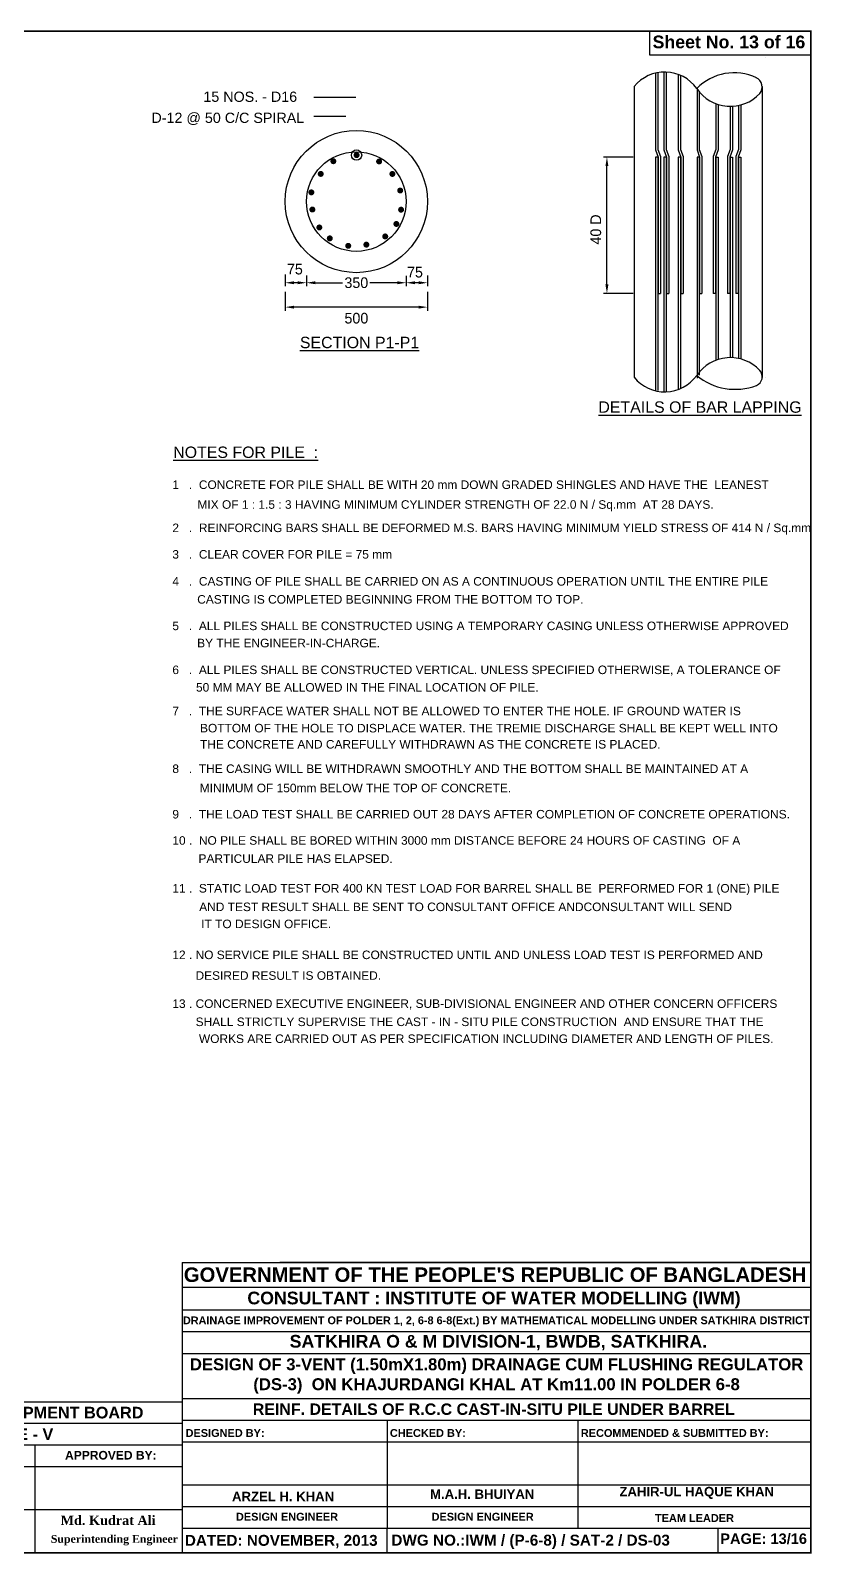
# Model space of a CAD drawing. Extents: x -377620 to 406987, y -326460 to -226264.
# Drawn here: x -78437 to -56480, y -326062 to -283234 of the extents above; entities that cross this region are included whole.
import ezdxf

# ---------------------------------------------------------------- set-up
doc = ezdxf.new("R2010")
doc.units = 0
doc.header["$LTSCALE"] = 300
doc.header["$MEASUREMENT"] = 0
doc.layers.get('0').update_dxf_attribs({"linetype": 'CONTINUOUS'})
doc.layers.get('DEFPOINTS').update_dxf_attribs({"linetype": 'CONTINUOUS'})
doc.layers.add('Left Bank Profile', color=7, linetype='CONTINUOUS', lineweight=25)
doc.layers.add('LINE', color=7, linetype='CONTINUOUS')
doc.styles.add('Arial-20', font='arial.ttf')
doc.dimstyles.new('3', dxfattribs={"dimtxt": 225, "dimasz": 350, "dimexe": 100, "dimexo": 25, "dimgap": 9, "dimtad": 0, "dimdec": 0, "dimzin": 0, "dimdsep": 46, "dimtxsty": 'Standard', "dimcen": 0, "dimclrd": 5, "dimclre": 6, "dimclrt": 256, "dimadec": 0, "dimazin": 0, "dimtfac": 1, "dimtdec": 0, "dimtofl": 0, "dimtmove": 2, "dimatfit": 3, "dimfxl": 1, "dimtolj": 1, "dimtzin": 0, "dimarcsym": 0})

# ---------------------------------------------------------------- blocks, each defined once
blk = doc.blocks.new('*D567')
at = {"layer": 'DEFPOINTS', "color": 0}
for p in [(-62232, -286793), (-61467, -286793), (-61467, -290627)]:
    blk.add_point(p, dxfattribs=at)
at = {"layer": 'LINE', "color": 7, "lineweight": -2}
for p, q in [((-61492, -286793), (-62332, -286793)), ((-62232, -290377), (-62232, -287043)), ((-61492, -290627), (-62332, -290627))]:
    blk.add_line(p, q, dxfattribs=at)
at = {"layer": 'LINE', "color": 7}
for points in [[(-62274, -287043), (-62191, -287043), (-62232, -286793)], [(-62274, -290377), (-62191, -290377), (-62232, -290627)]]:
    blk.add_solid(points, dxfattribs=at)
at = {"layer": 'LINE', "color": 7, "insert": (-62544, -288830), "char_height": 300, "attachment_point": 5, "rotation": 90}
blk.add_mtext('\\A1;40 D', dxfattribs=at)
blk = doc.blocks.new('*D568')
at = {"layer": 'DEFPOINTS', "color": 0}
for p in [(-70677, -290096), (-70677, -290328), (-67877, -290108)]:
    blk.add_point(p, dxfattribs=at)
at = {"layer": 'LINE', "color": 7, "lineweight": -2}
for p, q in [((-70677, -290121), (-70677, -290428)), ((-70427, -290328), (-69661, -290328)), ((-68127, -290328), (-68893, -290328)), ((-67877, -290133), (-67877, -290428))]:
    blk.add_line(p, q, dxfattribs=at)
at = {"layer": 'LINE', "color": 7}
for points in [[(-70427, -290286), (-70427, -290369), (-70677, -290328)], [(-68127, -290286), (-68127, -290369), (-67877, -290328)]]:
    blk.add_solid(points, dxfattribs=at)
at = {"layer": 'LINE', "color": 7, "insert": (-69277, -290328), "char_height": 300, "attachment_point": 5}
blk.add_mtext('\\A1;350', dxfattribs=at)
blk = doc.blocks.new('*D569')
at = {"layer": 'DEFPOINTS', "color": 0}
for p in [(-71277, -290071), (-71277, -290328), (-70677, -290096)]:
    blk.add_point(p, dxfattribs=at)
at = {"layer": 'LINE', "color": 7, "lineweight": -2}
for p, q in [((-71277, -290096), (-71277, -290428)), ((-70927, -290328), (-71027, -290328)), ((-70677, -290121), (-70677, -290428))]:
    blk.add_line(p, q, dxfattribs=at)
at = {"layer": 'LINE', "color": 7}
for points in [[(-71027, -290286), (-71027, -290369), (-71277, -290328)], [(-70927, -290286), (-70927, -290369), (-70677, -290328)]]:
    blk.add_solid(points, dxfattribs=at)
at = {"layer": 'LINE', "color": 7, "insert": (-71004, -289947), "char_height": 300, "attachment_point": 5}
blk.add_mtext('\\A1;75', dxfattribs=at)
blk = doc.blocks.new('*D570')
at = {"layer": 'DEFPOINTS', "color": 0}
for p in [(-67877, -290108), (-67877, -290328), (-67277, -290096)]:
    blk.add_point(p, dxfattribs=at)
at = {"layer": 'LINE', "color": 7, "lineweight": -2}
for p, q in [((-67877, -290133), (-67877, -290428)), ((-67527, -290328), (-67627, -290328)), ((-67277, -290121), (-67277, -290428))]:
    blk.add_line(p, q, dxfattribs=at)
at = {"layer": 'LINE', "color": 7}
for points in [[(-67627, -290286), (-67627, -290369), (-67877, -290328)], [(-67527, -290286), (-67527, -290369), (-67277, -290328)]]:
    blk.add_solid(points, dxfattribs=at)
at = {"layer": 'LINE', "color": 7, "insert": (-67628, -290032), "char_height": 300, "attachment_point": 5}
blk.add_mtext('\\A1;75', dxfattribs=at)
blk = doc.blocks.new('*D571')
at = {"layer": 'DEFPOINTS', "color": 0}
for p in [(-71277, -290562), (-67277, -290562), (-71277, -291014)]:
    blk.add_point(p, dxfattribs=at)
at = {"layer": 'LINE', "color": 7, "lineweight": -2}
for p, q in [((-71277, -290587), (-71277, -291114)), ((-67277, -290587), (-67277, -291114)), ((-67527, -291014), (-71027, -291014))]:
    blk.add_line(p, q, dxfattribs=at)
at = {"layer": 'LINE', "color": 7}
for points in [[(-71027, -290973), (-71027, -291056), (-71277, -291014)], [(-67527, -290973), (-67527, -291056), (-67277, -291014)]]:
    blk.add_solid(points, dxfattribs=at)
at = {"layer": 'LINE', "color": 7, "insert": (-69275, -291326), "char_height": 300, "attachment_point": 5}
blk.add_mtext('\\A1;500', dxfattribs=at)

msp = doc.modelspace()

# ---------------------------------------------------------------- linework, layer by layer
at = {"layer": 'LINE', "color": 7}
for p, q in [((-60867.1168, -284433.2922), (-60867.1168, -286592.7663)), ((-60803.1168, -284419.7746), (-60803.1168, -286581.4943)), ((-60628.1093, -284402.4062), (-60628.1093, -286592.7663)), ((-60564.1093, -284403.0255), (-60564.1093, -286581.4943)), ((-60226.7466, -284469.5943), (-60226.7466, -286592.7663)), ((-60162.7466, -284495.3211), (-60162.7466, -286581.4943)), ((-69290.3688, -285114.6753), (-70475.0949, -285114.6753)), ((-61467.1168, -284813.5585), (-61467.1168, -292986.0711)), ((-59699.1168, -284877.0975), (-59699.1168, -286592.7663)), ((-59635.1168, -284960.8484), (-59635.1168, -286581.4943)), ((-57867.1168, -284813.4031), (-57867.1168, -292993.1985)), ((-69575.6347, -285649.8904), (-70475.0949, -285649.8904)), ((-59171.487, -285291.3545), (-59171.487, -286581.4943)), ((-59107.487, -285313.7671), (-59107.487, -286592.7663)), ((-58770.1243, -285367.0139), (-58770.1243, -286581.4943)), ((-58706.1243, -285365.5993), (-58706.1243, -286592.7663)), ((-58531.1168, -285343.1173), (-58531.1168, -286581.4943)), ((-58467.1168, -285327.8477), (-58467.1168, -286592.7663)), ((-60867.1168, -286592.7663), (-60794.3426, -286792.956)), ((-60867.1168, -286792.956), (-60867.1168, -293361.3352)), ((-60803.1168, -286792.956), (-60867.1168, -286792.956)), ((-60803.1168, -286581.4943), (-60730.3426, -286781.6841)), ((-60803.1168, -286792.956), (-60803.1168, -293361.3352)), ((-60794.3426, -286792.956), (-60794.3426, -290627.188)), ((-60730.3426, -286781.6841), (-60730.3426, -290627.188)), ((-60628.1093, -286592.7663), (-60555.3351, -286792.956)), ((-60628.1093, -286792.956), (-60628.1093, -293396.9271)), ((-60564.1093, -286792.956), (-60628.1093, -286792.956)), ((-60564.1093, -286581.4943), (-60491.3351, -286781.6841)), ((-60564.1093, -286792.956), (-60564.1093, -293396.6041)), ((-60555.3351, -286792.956), (-60555.3351, -290627.188)), ((-60491.3351, -286781.6841), (-60491.3351, -290627.188)), ((-60226.7466, -286592.7663), (-60153.9724, -286792.956)), ((-60226.7466, -286792.956), (-60226.7466, -293324.6776)), ((-60162.7466, -286792.956), (-60226.7466, -286792.956)), ((-60162.7466, -286581.4943), (-60089.9724, -286781.6841)), ((-60162.7466, -286792.956), (-60162.7466, -293296.2442)), ((-60153.9724, -286792.956), (-60153.9724, -290627.188)), ((-60089.9724, -286781.6841), (-60089.9724, -290627.188)), ((-59699.1168, -286592.7663), (-59626.3426, -286792.956)), ((-59699.1168, -286792.956), (-59699.1168, -293013.4035)), ((-59635.1168, -286792.956), (-59699.1168, -286792.956)), ((-59635.1168, -286581.4943), (-59562.3426, -286781.6841)), ((-59635.1168, -286792.956), (-59635.1168, -292929.6527)), ((-59626.3426, -286792.956), (-59626.3426, -290627.188)), ((-59562.3426, -286781.6841), (-59562.3426, -290627.188)), ((-59171.487, -286581.4943), (-59244.2612, -286781.6841)), ((-59244.2612, -286781.6841), (-59244.2612, -290627.188)), ((-59107.487, -286592.7663), (-59180.2612, -286792.956)), ((-59180.2612, -286792.956), (-59180.2612, -290627.188)), ((-59171.487, -286792.956), (-59171.487, -292508.2751)), ((-59171.487, -286792.956), (-59107.487, -286792.956)), ((-59107.487, -286792.956), (-59107.487, -292485.8625)), ((-58770.1243, -286581.4943), (-58842.8986, -286781.6841)), ((-58842.8986, -286781.6841), (-58842.8986, -290627.188)), ((-58706.1243, -286592.7663), (-58778.8986, -286792.956)), ((-58778.8986, -286792.956), (-58778.8986, -290627.188)), ((-58770.1243, -286792.956), (-58770.1243, -292432.6157)), ((-58770.1243, -286792.956), (-58706.1243, -286792.956)), ((-58706.1243, -286792.956), (-58706.1243, -292434.0303)), ((-58531.1168, -286581.4943), (-58603.8911, -286781.6841)), ((-58603.8911, -286781.6841), (-58603.8911, -290627.188)), ((-58467.1168, -286592.7663), (-58539.8911, -286792.956)), ((-58539.8911, -286792.956), (-58539.8911, -290627.188)), ((-58531.1168, -286792.956), (-58531.1168, -292456.5123)), ((-58531.1168, -286792.956), (-58467.1168, -286792.956)), ((-58467.1168, -286792.956), (-58467.1168, -292471.7819)), ((-60794.3426, -290627.188), (-60730.3426, -290627.188)), ((-60555.3351, -290627.188), (-60491.3351, -290627.188)), ((-60153.9724, -290627.188), (-60089.9724, -290627.188)), ((-59626.3426, -290627.188), (-59562.3426, -290627.188)), ((-59180.2612, -290627.188), (-59244.2612, -290627.188)), ((-58778.8986, -290627.188), (-58842.8986, -290627.188)), ((-58539.8911, -290627.188), (-58603.8911, -290627.188)), ((-56501.8, -317873.8736), (-56501.8, -326040.82))]:
    msp.add_line(p, q, dxfattribs=at)
at = {"layer": 'LINE', "color": 7, "lineweight": 40, "const_width": 42.8247}
msp.add_lwpolyline([(-117007, -326040.82), (-56501.8, -326040.82), (-56501.8, -283255), (-117007, -283255)], close=True, dxfattribs=at)
at = {"layer": 'LINE'}
msp.add_lwpolyline([(-56501.8, -283255), (-61035.8, -283255), (-61035.8, -283920), (-56501.8, -283920)], close=True, dxfattribs=at)
at = {"layer": 'LINE', "color": 7, "flags": 128}
for points in [[(-69290.3688, -286568.8851, 0, 95.9321, 0), (-69290.3688, -286389.0034, 0, 0, 0), (-69290.3688, -285114.6753, 0, 0, 0)], [(-69575.6347, -286666.5994, 0, 95.9321, 0), (-69575.6347, -286486.7177, 0, 0, 0), (-69575.6347, -285649.8904, 0, 0, 0)]]:
    msp.add_lwpolyline(points, format="xyseb", dxfattribs=at)
at = {"layer": 'LINE', "color": 7, "const_width": 83.5484, "flags": 128}
for points in [[(-69886.4072, -286889.275, -1), (-69958.7623, -286931.0492, -1)], [(-69227.1371, -286739.4667, -1), (-69310.6855, -286739.4667, -1)], [(-68637.345, -286875.4966, -1), (-68637.345, -286959.045, -1)], [(-70277.345, -287225.4966, -1), (-70277.345, -287309.045, -1)], [(-68262.345, -287226.4966, -1), (-68262.345, -287310.045, -1)], [(-70540.345, -287744.4966, -1), (-70540.345, -287828.045, -1)], [(-68043.345, -287692.4966, -1), (-68043.345, -287776.045, -1)], [(-70533.5367, -288232.7667, -1), (-70491.7625, -288305.1218, -1)], [(-68018.345, -288231.4966, -1), (-68018.345, -288315.045, -1)], [(-68150.345, -288632.4966, -1), (-68150.345, -288716.045, -1)], [(-70337.5367, -288736.7667, -1), (-70295.7625, -288809.1218, -1)], [(-70043.5367, -289043.7667, -1), (-70001.7625, -289116.1218, -1)], [(-68464.345, -288983.4966, -1), (-68464.345, -289067.045, -1)], [(-69525.5367, -289253.7667, -1), (-69483.7625, -289326.1218, -1)], [(-69036.3151, -289256.7045, -1), (-68952.7667, -289256.7045, -1)]]:
    msp.add_lwpolyline(points, format="xyb", close=True, dxfattribs=at)
at = {"layer": 'LINE', "color": 7}
for points in [[(-74174.1997, -317873.8736), (-56501.8, -317873.8736)], [(-74174.1997, -317873.8736), (-74174.1997, -326040.82)], [(-56501.8, -317873.8736), (-71425.7645, -317873.8736)], [(-56501.8, -317873.8736), (-71425.7645, -317873.8736)], [(-74174.1997, -318570.9081), (-56501.8, -318570.9081)], [(-74174.1997, -319213.2417), (-56501.8, -319213.2417)], [(-74174.1997, -319820.1865), (-56501.8, -319820.1865)], [(-74174.1997, -320435.4297), (-56501.8, -320435.4297)], [(-87204.6747, -321792.2065), (-74174.1997, -321792.2065)], [(-74174.1997, -321704.7905), (-56501.8, -321704.7905)], [(-87204.6747, -322399.1513), (-74174.1997, -322399.1513)], [(-74174.1997, -322311.7353), (-56501.8, -322311.7353)], [(-68411.2079, -322311.7353), (-68411.2079, -325346.4592)], [(-63047.2079, -322311.7353), (-63047.2079, -325346.4592)], [(-74174.1997, -322918.6801), (-56501.8, -322918.6801)], [(-87204.6747, -323006.0961), (-74174.1997, -323006.0961)], [(-78302.5193, -326040.82), (-78302.5193, -323006.0961)], [(-87204.6747, -323613.0409), (-74174.1997, -323613.0409)], [(-74174.1997, -324132.5697), (-56501.8, -324132.5697)], [(-87204.6747, -324826.9304), (-74174.1997, -324826.9304)], [(-74174.1997, -324739.5145), (-56501.8, -324739.5145)], [(-74174.1997, -325346.4592), (-56501.8, -325346.4592)], [(-68411.2079, -326040.82), (-68411.2079, -325346.4592)], [(-59106.255, -326040.82), (-59106.255, -325346.4592)]]:
    msp.add_lwpolyline(points, dxfattribs=at)
for centre, radius in [((-69277.2261, -288044.5856), 2000), ((-69277.2261, -288044.5856), 1400), ((-69270.9358, -286737.1095), 144.8884)]:
    msp.add_circle(centre, radius, dxfattribs=at)
for centre, radius, start, end in [((-58763.2794, -283406.2861), 1138.7484, 329.0412438, 329.07629497), ((-60606.7999, -285507.5167), 1105.3159, 35.50189874, 141.10928227), ((-58658.8817, -285891.0274), 1466.2633, 64.44809944, 135.62679124), ((-58153.2353, -284824.9199), 286.3501, 320.90066665, 65.53319546), ((-58763.2794, -284228.2861), 1138.7484, 214.03402435, 316.95865575), ((-58763.2794, -293571.3435), 1138.7484, 43.04134425, 145.96597565), ((-60606.7999, -292292.1129), 1105.3159, 218.89071773, 324.49810126), ((-58626.8198, -291637.591), 1687.4242, 230.19956151, 290.85047954), ((-58134.1083, -292969.1006), 268.08, 293.73268262, 40.7473414), ((-58763.2794, -293571.3435), 1138.7484, 30.92370503, 30.9587562)]:
    msp.add_arc(centre, radius, start, end, dxfattribs=at)

# ---------------------------------------------------------------- texts
at = {"insert": (-57505.2176, -305633.8742), "char_height": 7.2, "attachment_point": 1}
msp.add_mtext('\\A1;', dxfattribs=at)
at = {"layer": 'Left Bank Profile'}
for s, insert, char_height, width, attachment_point in [('{\\fArial|b1|i0|c0|p34;DESIGN OF 3-VENT (1.50mX1.80m) DRAINAGE CUM FLUSHING REGULATOR  (DS-3)  ON KHAJURDANGI KHAL AT Km11.00 IN POLDER 6-8}', (-65334.3986, -321569.8883), 335.636531, 17395.981535, 8), ('{\\fArial|b1|i0|c0|p34;ARZEL H. KHAN}', (-71336.1822, -324589.778), 264.093644, 27152.56831, 8), ('{\\fArial|b1|i0|c0|p34;DWG NO.:IWM / (P-6-8) / SAT-2 / DS-03}', (-68290.2877, -325531.8636), 307.533087, 31309.311232, 1)]:
    msp.add_mtext(s, dxfattribs=dict(at, insert=insert, char_height=char_height, width=width, attachment_point=attachment_point))
at = {"layer": 'LINE', "color": 7, "style": 'Arial-20'}
for s, height, p in [('15 NOS. - D16', 287.796303, (-73576.8846, -285241.0606)), ('D-12 @ 50 C/C SPIRAL', 287.796303, (-75036.8668, -285833.8756)), ('%%UNOTES FOR PILE  :', 320, (-74423.8791, -295254.3173)), ('1   .  CONCRETE FOR PILE SHALL BE WITH 20 mm DOWN GRADED SHINGLES AND HAVE THE  LEANEST ', 240, (-74448.2321, -296126.7181)), ('  MIX OF 1 : 1.5 : 3 HAVING MINIMUM CYLINDER STRENGTH OF 22.0 N / Sq.mm  AT 28 DAYS.', 240, (-73929.2321, -296683.7181)), ('2   .  REINFORCING BARS SHALL BE DEFORMED M.S. BARS HAVING MINIMUM YIELD STRESS OF 414 N / Sq.mm', 240, (-74448.2321, -297339.6916)), ('3   .  CLEAR COVER FOR PILE = 75 mm', 240, (-74448.2321, -298085.3966)), ('4   .  CASTING OF PILE SHALL BE CARRIED ON AS A CONTINUOUS OPERATION UNTIL THE ENTIRE PILE ', 240, (-74448.2321, -298843.4885)), (' CASTING IS COMPLETED BEGINNING FROM THE BOTTOM TO TOP.', 240, (-73843.2321, -299351.4885)), ('5   .  ALL PILES SHALL BE CONSTRUCTED USING A TEMPORARY CASING UNLESS OTHERWISE APPROVED ', 240, (-74448.2321, -300096.5543)), (' BY THE ENGINEER-IN-CHARGE.', 240, (-73844.2321, -300579.5543)), ('6   .  ALL PILES SHALL BE CONSTRUCTED VERTICAL. UNLESS SPECIFIED OTHERWISE, A TOLERANCE OF ', 240, (-74448.2321, -301332.3123)), (' 50 MM MAY BE ALLOWED IN THE FINAL LOCATION OF PILE.', 240, (-73876.2321, -301825.3123)), ('7   .  THE SURFACE WATER SHALL NOT BE ALLOWED TO ENTER THE HOLE. IF GROUND WATER IS ', 240, (-74448.2321, -302489.7384)), ('BOTTOM OF THE HOLE TO DISPLACE WATER. THE TREMIE DISCHARGE SHALL BE KEPT WELL INTO', 240, (-73671.1715, -302972.1026)), ('THE CONCRETE AND CAREFULLY WITHDRAWN AS THE CONCRETE IS PLACED.', 240, (-73671.1715, -303426.1026)), ('8   .  THE CASING WILL BE WITHDRAWN SMOOTHLY AND THE BOTTOM SHALL BE MAINTAINED AT A ', 240, (-74448.2321, -304113.9474)), (' MINIMUM OF 150mm BELOW THE TOP OF CONCRETE.', 240, (-73771.2321, -304654.9474)), ('9   .  THE LOAD TEST SHALL BE CARRIED OUT 28 DAYS AFTER COMPLETION OF CONCRETE OPERATIONS.', 240, (-74448.2321, -305392.419)), ('10 .  NO PILE SHALL BE BORED WITHIN 3000 mm DISTANCE BEFORE 24 HOURS OF CASTING  OF A ', 240, (-74448.2321, -306130.819)), ('PARTICULAR PILE HAS ELAPSED. ', 240, (-73713.2321, -306639.819)), ('11 .  STATIC LOAD TEST FOR 400 KN TEST LOAD FOR BARREL SHALL BE  PERFORMED FOR 1 (ONE) PILE ', 240, (-74448.2321, -307475.3435)), ('AND TEST RESULT SHALL BE SENT TO CONSULTANT OFFICE ANDCONSULTANT WILL SEND ', 240, (-73693.1715, -307997.3841)), (' IT TO DESIGN OFFICE.', 240, (-73730.1715, -308476.3841)), ('12 . NO SERVICE PILE SHALL BE CONSTRUCTED UNTIL AND UNLESS LOAD TEST IS PERFORMED AND ', 240, (-74448.2321, -309347.0561)), (' DESIRED RESULT IS OBTAINED.', 240, (-73890.2321, -309929.0561)), ('13 . CONCERNED EXECUTIVE ENGINEER, SUB-DIVISIONAL ENGINEER AND OTHER CONCERN OFFICERS ', 240, (-74448.2321, -310719.5648)), ('SHALL STRICTLY SUPERVISE THE CAST - IN - SITU PILE CONSTRUCTION  AND ENSURE THAT THE ', 240, (-73794.0377, -311229.8988)), (' WORKS ARE CARRIED OUT AS PER SPECIFICATION INCLUDING DIAMETER AND LENGTH OF PILES.', 240, (-73794.0377, -311705.8988))]:
    msp.add_text(s, height=height, dxfattribs=at).set_placement(p)
at = {"layer": 'LINE', "color": 7}
for s, insert, char_height, width, attachment_point in [('{\\fArial|b1|i0|c0|p34;Sheet No. 13 of 16}', (-58802.5108, -283740.0576), 356.60793, 18855.950215, 8), ("{\\fArial|b1|i0|c0|p34;\\H0.8x;GOVERNMENT OF THE PEOPLE'S REPUBLIC OF BANGLADESH}", (-65376.0141, -318430.7937), 509.4399, 18855.950215, 8), ('{\\fArial|b1|i0|c0|p34;\\H1.094x;CONSULTANT : INSTITUTE OF WATER MODELLING (IWM)}', (-65407.0141, -319162.519), 326.041536, 18855.950215, 8), ('{\\fArial|b1|i0|c0|p34;DRAINAGE IMPROVEMENT OF POLDER 1, 2, 6-8 6-8(Ext.) BY MATHEMATICAL MODELLING UNDER SATKHIRA DISTRICT}', (-65344.4811, -319679.8869), 218.2440533, 18353.970731, 8), ('{\\fArial|b1|i0|c0|p34;SATKHIRA O & M DIVISION-1, BWDB, SATKHIRA.}', (-65283.7622, -320352.4667), 356.60793, 18855.950215, 8), ('{\\fArial|b1|i0|c0|p34;BANGLADESH WATER DEVELOPMENT BOARD}', (-80460.3227, -322266.6494), 326.041536, 18855.950215, 8), ('{\\fArial|b1|i0|c0|p34;REINF. DETAILS OF R.C.C CAST-IN-SITU PILE UNDER BARREL}', (-65413.2597, -322167.7519), 320.947137, 16970.355194, 8), ('{\\fArial|b1|i0|c0|p34;DESIGN CIRCLE - V}', (-79934.3227, -322873.5942), 326.041536, 18855.950215, 8), ('{\\fArial|b1|i0|c0|p34;DESIGNED BY:}', (-72966.8527, -322785.6321), 220.078037, 22627.140258, 8), ('{\\fArial|b1|i0|c0|p34;CHECKED BY:}', (-67265.8527, -322785.6321), 220.078037, 22627.140258, 8), ('{\\fArial|b1|i0|c0|p34;RECOMMENDED & SUBMITTED BY:}', (-60326.8527, -322785.6321), 220.078037, 22627.140258, 8), ('{\\fArial|b1|i0|c0|p34;APPROVED BY:}', (-76178.1904, -323422.0243), 242.085841, 24889.854284, 8), ('{\\fArial|b1|i0|c0|p34;ZAHIR-UL HAQUE KHAN}', (-59707.8937, -324527.8207), 264.093644, 27152.56831, 8), ('{\\fArial|b1|i0|c0|p34;M.A.H. BHUIYAN}', (-65737.8937, -324527.8207), 264.093644, 27152.56831, 8), ('{\\fTimes New Roman|b1|i0|c0|p18;Md. Kudrat Ali}', (-76255.1388, -325265.1678), 264.093644, 27152.56831, 8), ('{\\fArial|b1|i0|c0|p34;DESIGN ENGINEER}', (-71225.8527, -325140.6321), 220.078037, 22627.140258, 8), ('{\\fArial|b1|i0|c0|p34;DESIGN ENGINEER}', (-65725.8527, -325140.6321), 220.078037, 22627.140258, 8), ('{\\fArial|b1|i0|c0|p34;TEAM LEADER}', (-59771.8527, -325173.6321), 220.078037, 22627.140258, 8), ('{\\fArial|b1|i0|c0|p34;   PAGE: 13/16}', (-59387.3293, -325497.8073), 293.437383, 30169.520344, 1), ('{\\fTimes New Roman|b1|i0|c0|p18;Superintending Engineer}', (-76077.1429, -325835.3337), 220.078037, 22627.140258, 8), ('{\\fArial|b1|i0|c0|p34;DATED: NOVEMBER, 2013}', (-74097.0951, -325537.8636), 307.533087, 31618.758508, 1)]:
    msp.add_mtext(s, dxfattribs=dict(at, insert=insert, char_height=char_height, width=width, attachment_point=attachment_point))
at = {"layer": 'LINE', "color": 7, "char_height": 320, "attachment_point": 9, "style": 'Arial-20'}
for s, insert, width in [('{\\LSECTION P1-P1}', (-67509.8, -292172.0079), 4646.076683), ('{\\LDETAILS OF BAR LAPPING}', (-56759.3651, -293988.0679), 6198.729011)]:
    msp.add_mtext(s, dxfattribs=dict(at, insert=insert, width=width))

# ---------------------------------------------------------------- dimensions: what is measured, and where the dimension line sits
at = {"layer": 'LINE', "color": 7}
dim = msp.add_linear_dim(base=(-62232.2419, -286792.956), p1=(-61467.1168, -290627.188), p2=(-61467.1168, -286792.956), angle=270, text='40 D', dimstyle='3', override={"dimtxt": 300, "dimasz": 250, "dimclrd": 7, "dimclre": 7, "dimclrt": 7}, dxfattribs=at)
dim.commit()
dim.dimension.update_dxf_attribs({"geometry": '*D567', "text_midpoint": (-62544.2146, -288829.8885), "dimtype": 160})
for base, p1, p2, text, picture, middle in [((-71277.2261, -290327.6203), (-70677.2261, -290096), (-71277.2261, -290071), '75', '*D569', (-71003.8, -289947)), ((-67877.2261, -290327.6203), (-67277.2261, -290096), (-67877.2261, -290108), '75', '*D570', (-67627.8, -290032)), ((-71277.2261, -291014.2765), (-67277.2261, -290562.2163), (-71277.2261, -290562.2163), '500', '*D571', (-69274.5256, -291326.2492))]:
    dim = msp.add_linear_dim(base=base, p1=p1, p2=p2, text=text, dimstyle='3', override={"dimtxt": 300, "dimasz": 250, "dimclrd": 7, "dimclre": 7, "dimclrt": 7}, dxfattribs=at)
    dim.commit()
    dim.dimension.update_dxf_attribs({"geometry": picture, "text_midpoint": middle, "dimtype": 160})
dim = msp.add_linear_dim(base=(-70677.2261, -290327.6203), p1=(-67877.2261, -290108), p2=(-70677.2261, -290096), text='350', dimstyle='3', override={"dimtxt": 300, "dimasz": 250, "dimclrd": 7, "dimclre": 7, "dimclrt": 7}, dxfattribs=at)
dim.commit()
dim.dimension.update_dxf_attribs({"geometry": '*D568', "text_midpoint": (-69277.2261, -290327.6203)})

doc.saveas('drawing.dxf')
